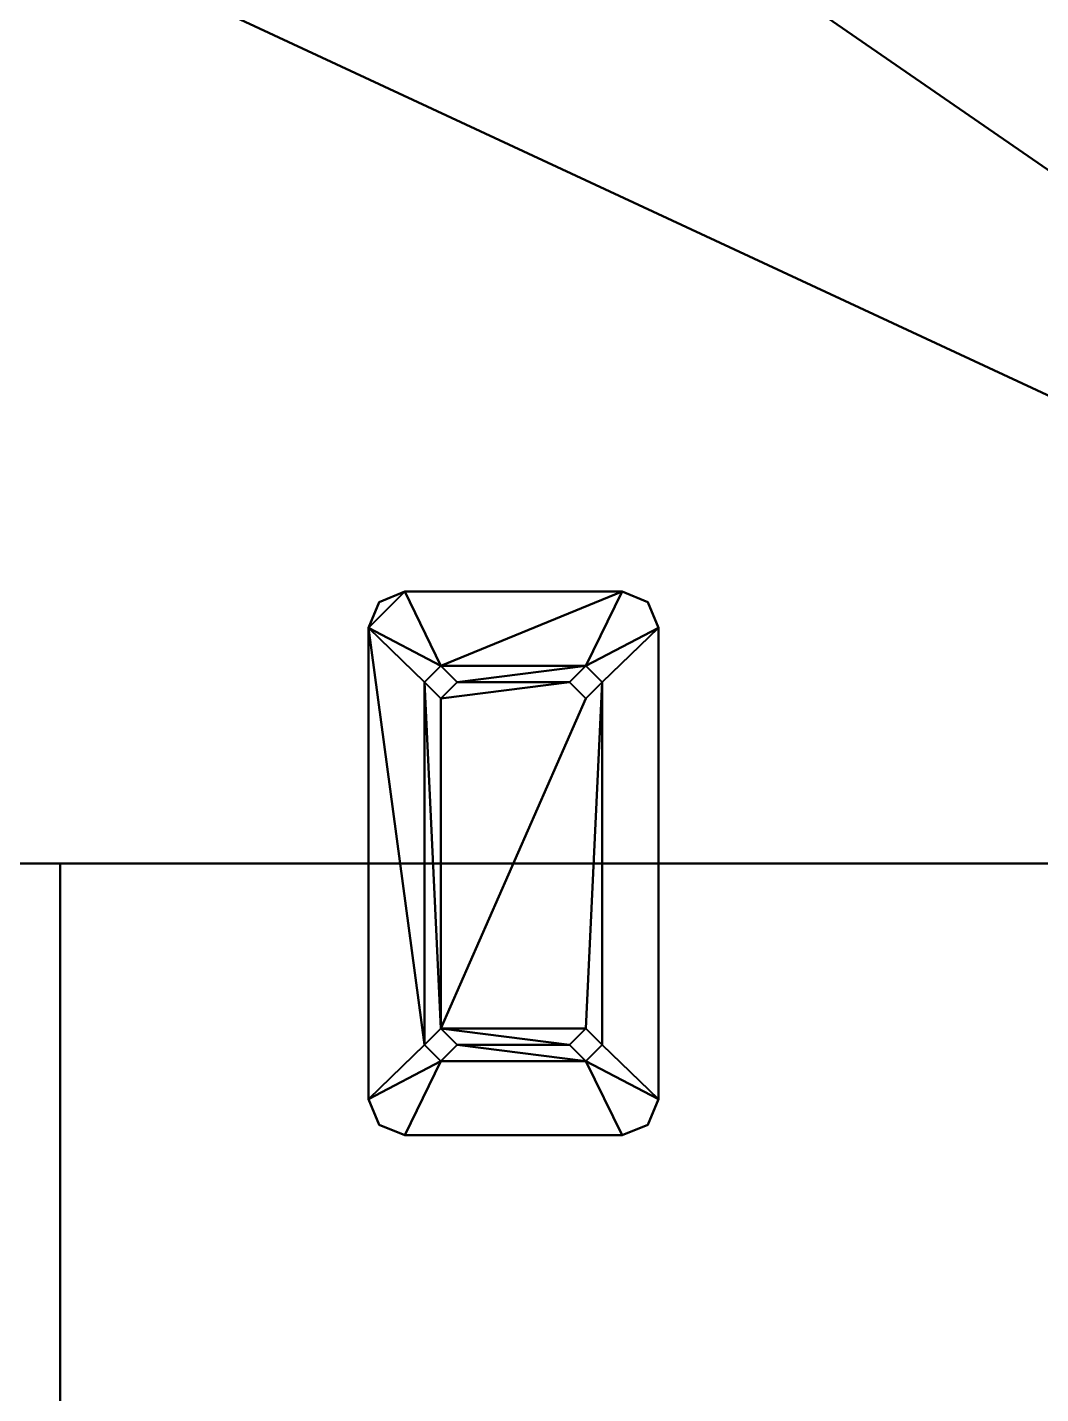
# Model space of a CAD drawing. Header units: millimetres. Extents: x -750 to 750, y -800 to 707.
# Drawn here: x 190.9 to 470.5, y -46.3 to 330.6 of the extents above; entities that cross this region are included whole.
import ezdxf

# ---------------------------------------------------------------- set-up
doc = ezdxf.new("R2010")
doc.units = ezdxf.units.MM
doc.layers.add('I-FURN', color=7, linetype='Continuous', lineweight=40)

msp = doc.modelspace()

# ---------------------------------------------------------------- meshes
at = {"layer": 'I-FURN', "color": 252, "true_color": 0xa39689}
mesh = msp.add_polyface(dxfattribs=at)
corners = [(750, 700, 725), (-750, 700, 725), (-750, 100, 725), (750, 100, 725), (146.02, 634.53, 725), (146.02, 516.34, 725), (-144.98, 516.34, 725), (-144.98, 634.53, 725)]
mesh.append_faces([[corners[k] for k in face] for face in [(0, 4, 5, 3), (3, 5, 6, 2)]], dxfattribs={"vtx0": -1, "vtx2": -1, "color": 252})
mesh.append_faces([[corners[k] for k in face] for face in [(7, 4, 0, 1), (6, 7, 1, 2)]], dxfattribs={"vtx1": -1, "vtx3": -1, "color": 252})
mesh = msp.add_polyface(dxfattribs=at)
corners = [(750, 700, 700), (750, 100, 700), (-750, 100, 700), (-750, 700, 700), (146.02, 634.53, 700), (-144.98, 634.53, 700), (-144.98, 516.34, 700), (146.02, 516.34, 700)]
mesh.append_faces([[corners[k] for k in face] for face in [(7, 1, 6)]], dxfattribs={"vtx0": -1, "vtx1": -1, "color": 252})
mesh.append_faces([[corners[k] for k in face] for face in [(3, 5, 6), (5, 3, 0, 4)]], dxfattribs={"vtx0": -1, "vtx2": -1, "color": 252})
mesh.append_faces([[corners[k] for k in face] for face in [(6, 1, 2, 3)]], dxfattribs={"vtx0": -1, "vtx3": -1, "color": 252})
mesh.append_faces([[corners[k] for k in face] for face in [(7, 4, 0, 1)]], dxfattribs={"vtx1": -1, "vtx3": -1, "color": 252})
at = {"layer": 'I-FURN', "color": 250, "true_color": 0x161616}
mesh = msp.add_polyface(dxfattribs=at)
corners = [(365, 165, 697), (365, 35, 697), (362.07, 27.93, 697), (355, 25, 697), (295, 25, 697), (287.93, 27.93, 697), (285, 35, 697), (285, 165, 697), (287.93, 172.07, 697), (295, 175, 697), (355, 175, 697), (362.07, 172.07, 697), (340.5, 50, 697), (345, 45.5, 697), (349.5, 50, 697), (345, 54.5, 697), (300.5, 50, 697), (305, 45.5, 697), (309.5, 50, 697), (305, 54.5, 697), (300.5, 150, 697), (305, 145.5, 697), (309.5, 150, 697), (305, 154.5, 697), (340.5, 150, 697), (345, 145.5, 697), (349.5, 150, 697), (345, 154.5, 697)]
mesh.append_faces([[corners[k] for k in face] for face in [(6, 17, 4, 5)]], dxfattribs={"vtx0": -1, "vtx1": -1, "color": 250})
mesh.append_faces([[corners[k] for k in face] for face in [(23, 10, 27, 22), (7, 20, 16, 6)]], dxfattribs={"vtx0": -1, "vtx1": -1, "vtx2": -1, "color": 250})
mesh.append_faces([[corners[k] for k in face] for face in [(15, 19, 25, 26), (14, 26, 0, 1), (17, 13, 3, 4)]], dxfattribs={"vtx0": -1, "vtx1": -1, "vtx3": -1, "color": 250})
mesh.append_faces([[corners[k] for k in face] for face in [(0, 26, 27), (22, 27, 24, 21), (19, 15, 12, 18), (1, 13, 14), (18, 12, 13, 17), (7, 23, 20), (23, 9, 10)]], dxfattribs={"vtx0": -1, "vtx2": -1, "color": 250})
mesh.append_faces([[corners[k] for k in face] for face in [(21, 24, 25, 19)]], dxfattribs={"vtx0": -1, "vtx2": -1, "vtx3": -1, "color": 250})
mesh.append_faces([[corners[k] for k in face] for face in [(14, 15, 26), (16, 17, 6)]], dxfattribs={"vtx1": -1, "vtx2": -1, "color": 250})
mesh.append_faces([[corners[k] for k in face] for face in [(20, 21, 19, 16)]], dxfattribs={"vtx1": -1, "vtx3": -1, "color": 250})
mesh.append_faces([[corners[k] for k in face] for face in [(10, 11, 0, 27), (1, 2, 3, 13), (7, 8, 9, 23)]], dxfattribs={"vtx2": -1, "vtx3": -1, "color": 250})
mesh = msp.add_polyface(dxfattribs=at)
corners = [(295, 25, 700), (355, 25, 700), (362.07, 27.93, 700), (365, 35, 700), (365, 165, 700), (362.07, 172.07, 700), (355, 175, 700), (295, 175, 700), (287.93, 172.07, 700), (285, 165, 700), (285, 35, 700), (287.93, 27.93, 700), (349.5, 50, 700), (345, 45.5, 700), (340.5, 50, 700), (345, 54.5, 700), (309.5, 50, 700), (305, 45.5, 700), (300.5, 50, 700), (305, 54.5, 700), (309.5, 150, 700), (305, 145.5, 700), (300.5, 150, 700), (305, 154.5, 700), (349.5, 150, 700), (345, 145.5, 700), (340.5, 150, 700), (345, 154.5, 700)]
mesh.append_faces([[corners[k] for k in face] for face in [(0, 17, 10, 11), (17, 13, 16), (21, 26, 20)]], dxfattribs={"vtx0": -1, "vtx1": -1, "color": 250})
mesh.append_faces([[corners[k] for k in face] for face in [(25, 19, 15, 24), (4, 24, 12, 3), (1, 13, 17, 0)]], dxfattribs={"vtx0": -1, "vtx1": -1, "vtx2": -1, "color": 250})
mesh.append_faces([[corners[k] for k in face] for face in [(23, 27, 6, 7), (22, 9, 18, 19)]], dxfattribs={"vtx0": -1, "vtx1": -1, "vtx3": -1, "color": 250})
mesh.append_faces([[corners[k] for k in face] for face in [(20, 26, 27, 23), (19, 14, 15), (24, 15, 12), (16, 13, 14, 19), (10, 17, 18)]], dxfattribs={"vtx0": -1, "vtx2": -1, "color": 250})
mesh.append_faces([[corners[k] for k in face] for face in [(9, 22, 23, 7)]], dxfattribs={"vtx0": -1, "vtx2": -1, "vtx3": -1, "color": 250})
mesh.append_faces([[corners[k] for k in face] for face in [(27, 24, 4), (12, 13, 3), (21, 22, 19), (9, 10, 18)]], dxfattribs={"vtx1": -1, "vtx2": -1, "color": 250})
mesh.append_faces([[corners[k] for k in face] for face in [(25, 26, 21, 19)]], dxfattribs={"vtx1": -1, "vtx2": -1, "vtx3": -1, "color": 250})
mesh.append_faces([[corners[k] for k in face] for face in [(7, 8, 9)]], dxfattribs={"vtx2": -1, "color": 250})
mesh.append_faces([[corners[k] for k in face] for face in [(4, 5, 6, 27), (1, 2, 3, 13)]], dxfattribs={"vtx2": -1, "vtx3": -1, "color": 250})
mesh = msp.add_polyface(dxfattribs=at)
corners = [(295, 175, 697), (287.93, 172.07, 697), (285, 165, 697), (285, 165, 700), (287.93, 172.07, 700), (295, 175, 700)]
mesh.append_faces([[corners[k] for k in face] for face in [(5, 0, 1, 4), (2, 3, 4, 1)]], dxfattribs={"vtx2": -1, "color": 250})
mesh = msp.add_polyface(dxfattribs=at)
corners = [(295, 175, 700), (355, 175, 700), (355, 175, 697), (295, 175, 697)]
mesh.append_faces([[corners[k] for k in face] for face in [(0, 1, 2, 3)]], dxfattribs={"color": 250})
mesh = msp.add_polyface(dxfattribs=at)
corners = [(365, 165, 697), (362.07, 172.07, 697), (355, 175, 697), (355, 175, 700), (362.07, 172.07, 700), (365, 165, 700)]
mesh.append_faces([[corners[k] for k in face] for face in [(5, 0, 1, 4), (2, 3, 4, 1)]], dxfattribs={"vtx2": -1, "color": 250})
mesh = msp.add_polyface(dxfattribs=at)
corners = [(285, 35, 700), (285, 165, 700), (285, 165, 697), (285, 35, 697)]
mesh.append_faces([[corners[k] for k in face] for face in [(1, 2, 3, 0)]], dxfattribs={"color": 250})
mesh = msp.add_polyface(dxfattribs=at)
corners = [(365, 165, 700), (365, 35, 700), (365, 35, 697), (365, 165, 697)]
mesh.append_faces([[corners[k] for k in face] for face in [(1, 2, 3, 0)]], dxfattribs={"color": 250})
mesh = msp.add_polyface(dxfattribs=at)
corners = [(300.5, 150, 697), (305, 154.5, 697), (309.5, 150, 697), (309.5, 150, 697.75), (309.5, 150, 698.5), (309.5, 150, 699.25), (309.5, 150, 700), (305, 154.5, 700), (300.5, 150, 700), (300.5, 150, 699.25), (300.5, 150, 698.5), (300.5, 150, 697.75)]
mesh.append_faces([[corners[k] for k in face] for face in [(7, 4, 5, 6)]], dxfattribs={"vtx0": -1, "color": 250})
mesh.append_faces([[corners[k] for k in face] for face in [(1, 4, 7)]], dxfattribs={"vtx0": -1, "vtx1": -1, "vtx2": -1, "color": 250})
mesh.append_faces([[corners[k] for k in face] for face in [(1, 7, 10, 11)]], dxfattribs={"vtx0": -1, "vtx1": -1, "vtx3": -1, "color": 250})
mesh.append_faces([[corners[k] for k in face] for face in [(0, 1, 11)]], dxfattribs={"vtx1": -1, "color": 250})
mesh.append_faces([[corners[k] for k in face] for face in [(1, 2, 3, 4), (7, 8, 9, 10)]], dxfattribs={"vtx3": -1, "color": 250})
mesh = msp.add_polyface(dxfattribs=at)
corners = [(340.5, 150, 697), (345, 154.5, 697), (349.5, 150, 697), (349.5, 150, 697.75), (349.5, 150, 698.5), (349.5, 150, 699.25), (349.5, 150, 700), (345, 154.5, 700), (340.5, 150, 700), (340.5, 150, 699.25), (340.5, 150, 698.5), (340.5, 150, 697.75)]
mesh.append_faces([[corners[k] for k in face] for face in [(7, 4, 5, 6)]], dxfattribs={"vtx0": -1, "color": 250})
mesh.append_faces([[corners[k] for k in face] for face in [(1, 4, 7)]], dxfattribs={"vtx0": -1, "vtx1": -1, "vtx2": -1, "color": 250})
mesh.append_faces([[corners[k] for k in face] for face in [(1, 7, 10, 11)]], dxfattribs={"vtx0": -1, "vtx1": -1, "vtx3": -1, "color": 250})
mesh.append_faces([[corners[k] for k in face] for face in [(0, 1, 11)]], dxfattribs={"vtx1": -1, "color": 250})
mesh.append_faces([[corners[k] for k in face] for face in [(1, 2, 3, 4), (7, 8, 9, 10)]], dxfattribs={"vtx3": -1, "color": 250})
mesh = msp.add_polyface(dxfattribs=at)
corners = [(309.5, 150, 700), (309.5, 150, 699.25), (309.5, 150, 698.5), (309.5, 150, 697.75), (309.5, 150, 697), (305, 145.5, 697), (300.5, 150, 697), (300.5, 150, 697.75), (300.5, 150, 698.5), (300.5, 150, 699.25), (300.5, 150, 700), (305, 145.5, 700)]
mesh.append_faces([[corners[k] for k in face] for face in [(2, 5, 11)]], dxfattribs={"vtx0": -1, "vtx1": -1, "vtx2": -1, "color": 250})
mesh.append_faces([[corners[k] for k in face] for face in [(5, 7, 8, 11)]], dxfattribs={"vtx0": -1, "vtx2": -1, "vtx3": -1, "color": 250})
mesh.append_faces([[corners[k] for k in face] for face in [(9, 10, 11, 8), (5, 6, 7), (3, 4, 5, 2)]], dxfattribs={"vtx2": -1, "color": 250})
mesh.append_faces([[corners[k] for k in face] for face in [(11, 0, 1, 2)]], dxfattribs={"vtx3": -1, "color": 250})
mesh = msp.add_polyface(dxfattribs=at)
corners = [(349.5, 150, 700), (349.5, 150, 699.25), (349.5, 150, 698.5), (349.5, 150, 697.75), (349.5, 150, 697), (345, 145.5, 697), (340.5, 150, 697), (340.5, 150, 697.75), (340.5, 150, 698.5), (340.5, 150, 699.25), (340.5, 150, 700), (345, 145.5, 700)]
mesh.append_faces([[corners[k] for k in face] for face in [(2, 5, 11)]], dxfattribs={"vtx0": -1, "vtx1": -1, "vtx2": -1, "color": 250})
mesh.append_faces([[corners[k] for k in face] for face in [(5, 7, 8, 11)]], dxfattribs={"vtx0": -1, "vtx2": -1, "vtx3": -1, "color": 250})
mesh.append_faces([[corners[k] for k in face] for face in [(9, 10, 11, 8), (5, 6, 7), (3, 4, 5, 2)]], dxfattribs={"vtx2": -1, "color": 250})
mesh.append_faces([[corners[k] for k in face] for face in [(11, 0, 1, 2)]], dxfattribs={"vtx3": -1, "color": 250})
at = {"layer": 'I-FURN', "color": 252, "true_color": 0xa39689}
mesh = msp.add_polyface(dxfattribs=at)
corners = [(750, 100, 725), (-750, 100, 725), (-750, 100, 700), (750, 100, 700)]
mesh.append_faces([[corners[k] for k in face] for face in [(0, 1, 2, 3)]], dxfattribs={"color": 252})
mesh = msp.add_polyface(dxfattribs=at)
corners = [(750, 100, 725), (200, 100, 725), (200, -800, 725), (750, -800, 725)]
mesh.append_faces([[corners[k] for k in face] for face in [(3, 0, 1, 2)]], dxfattribs={"color": 252})
mesh = msp.add_polyface(dxfattribs=at)
corners = [(750, 100, 700), (750, -800, 700), (200, -800, 700), (200, 100, 700)]
mesh.append_faces([[corners[k] for k in face] for face in [(2, 3, 0, 1)]], dxfattribs={"color": 252})
mesh = msp.add_polyface(dxfattribs=at)
corners = [(200, 100, 725), (750, 100, 725), (750, 100, 700), (200, 100, 700)]
mesh.append_faces([[corners[k] for k in face] for face in [(0, 1, 2, 3)]], dxfattribs={"color": 252})
mesh = msp.add_polyface(dxfattribs=at)
corners = [(200, -800, 725), (200, 100, 725), (200, 100, 700), (200, -800, 700)]
mesh.append_faces([[corners[k] for k in face] for face in [(0, 1, 2, 3)]], dxfattribs={"color": 252})
at = {"layer": 'I-FURN', "color": 250, "true_color": 0x161616}
mesh = msp.add_polyface(dxfattribs=at)
corners = [(300.5, 50, 697), (305, 54.5, 697), (309.5, 50, 697), (309.5, 50, 697.75), (309.5, 50, 698.5), (309.5, 50, 699.25), (309.5, 50, 700), (305, 54.5, 700), (300.5, 50, 700), (300.5, 50, 699.25), (300.5, 50, 698.5), (300.5, 50, 697.75)]
mesh.append_faces([[corners[k] for k in face] for face in [(7, 4, 5, 6)]], dxfattribs={"vtx0": -1, "color": 250})
mesh.append_faces([[corners[k] for k in face] for face in [(1, 4, 7)]], dxfattribs={"vtx0": -1, "vtx1": -1, "vtx2": -1, "color": 250})
mesh.append_faces([[corners[k] for k in face] for face in [(1, 7, 10, 11)]], dxfattribs={"vtx0": -1, "vtx1": -1, "vtx3": -1, "color": 250})
mesh.append_faces([[corners[k] for k in face] for face in [(0, 1, 11)]], dxfattribs={"vtx1": -1, "color": 250})
mesh.append_faces([[corners[k] for k in face] for face in [(1, 2, 3, 4), (7, 8, 9, 10)]], dxfattribs={"vtx3": -1, "color": 250})
mesh = msp.add_polyface(dxfattribs=at)
corners = [(340.5, 50, 697), (345, 54.5, 697), (349.5, 50, 697), (349.5, 50, 697.75), (349.5, 50, 698.5), (349.5, 50, 699.25), (349.5, 50, 700), (345, 54.5, 700), (340.5, 50, 700), (340.5, 50, 699.25), (340.5, 50, 698.5), (340.5, 50, 697.75)]
mesh.append_faces([[corners[k] for k in face] for face in [(7, 4, 5, 6)]], dxfattribs={"vtx0": -1, "color": 250})
mesh.append_faces([[corners[k] for k in face] for face in [(1, 4, 7)]], dxfattribs={"vtx0": -1, "vtx1": -1, "vtx2": -1, "color": 250})
mesh.append_faces([[corners[k] for k in face] for face in [(1, 7, 10, 11)]], dxfattribs={"vtx0": -1, "vtx1": -1, "vtx3": -1, "color": 250})
mesh.append_faces([[corners[k] for k in face] for face in [(0, 1, 11)]], dxfattribs={"vtx1": -1, "color": 250})
mesh.append_faces([[corners[k] for k in face] for face in [(1, 2, 3, 4), (7, 8, 9, 10)]], dxfattribs={"vtx3": -1, "color": 250})
mesh = msp.add_polyface(dxfattribs=at)
corners = [(309.5, 50, 700), (309.5, 50, 699.25), (309.5, 50, 698.5), (309.5, 50, 697.75), (309.5, 50, 697), (305, 45.5, 697), (300.5, 50, 697), (300.5, 50, 697.75), (300.5, 50, 698.5), (300.5, 50, 699.25), (300.5, 50, 700), (305, 45.5, 700)]
mesh.append_faces([[corners[k] for k in face] for face in [(2, 5, 11)]], dxfattribs={"vtx0": -1, "vtx1": -1, "vtx2": -1, "color": 250})
mesh.append_faces([[corners[k] for k in face] for face in [(5, 7, 8, 11)]], dxfattribs={"vtx0": -1, "vtx2": -1, "vtx3": -1, "color": 250})
mesh.append_faces([[corners[k] for k in face] for face in [(9, 10, 11, 8), (5, 6, 7), (3, 4, 5, 2)]], dxfattribs={"vtx2": -1, "color": 250})
mesh.append_faces([[corners[k] for k in face] for face in [(11, 0, 1, 2)]], dxfattribs={"vtx3": -1, "color": 250})
mesh = msp.add_polyface(dxfattribs=at)
corners = [(349.5, 50, 700), (349.5, 50, 699.25), (349.5, 50, 698.5), (349.5, 50, 697.75), (349.5, 50, 697), (345, 45.5, 697), (340.5, 50, 697), (340.5, 50, 697.75), (340.5, 50, 698.5), (340.5, 50, 699.25), (340.5, 50, 700), (345, 45.5, 700)]
mesh.append_faces([[corners[k] for k in face] for face in [(2, 5, 11)]], dxfattribs={"vtx0": -1, "vtx1": -1, "vtx2": -1, "color": 250})
mesh.append_faces([[corners[k] for k in face] for face in [(5, 7, 8, 11)]], dxfattribs={"vtx0": -1, "vtx2": -1, "vtx3": -1, "color": 250})
mesh.append_faces([[corners[k] for k in face] for face in [(9, 10, 11, 8), (5, 6, 7), (3, 4, 5, 2)]], dxfattribs={"vtx2": -1, "color": 250})
mesh.append_faces([[corners[k] for k in face] for face in [(11, 0, 1, 2)]], dxfattribs={"vtx3": -1, "color": 250})
mesh = msp.add_polyface(dxfattribs=at)
corners = [(285, 35, 697), (287.93, 27.93, 697), (295, 25, 697), (295, 25, 700), (287.93, 27.93, 700), (285, 35, 700)]
mesh.append_faces([[corners[k] for k in face] for face in [(4, 5, 0, 1), (1, 2, 3, 4)]], dxfattribs={"vtx3": -1, "color": 250})
mesh = msp.add_polyface(dxfattribs=at)
corners = [(355, 25, 697), (362.07, 27.93, 697), (365, 35, 697), (365, 35, 700), (362.07, 27.93, 700), (355, 25, 700)]
mesh.append_faces([[corners[k] for k in face] for face in [(4, 5, 0, 1), (1, 2, 3, 4)]], dxfattribs={"vtx3": -1, "color": 250})
mesh = msp.add_polyface(dxfattribs=at)
corners = [(295, 25, 697), (355, 25, 697), (355, 25, 700), (295, 25, 700)]
mesh.append_faces([[corners[k] for k in face] for face in [(2, 3, 0, 1)]], dxfattribs={"color": 250})

doc.saveas('drawing.dxf')
